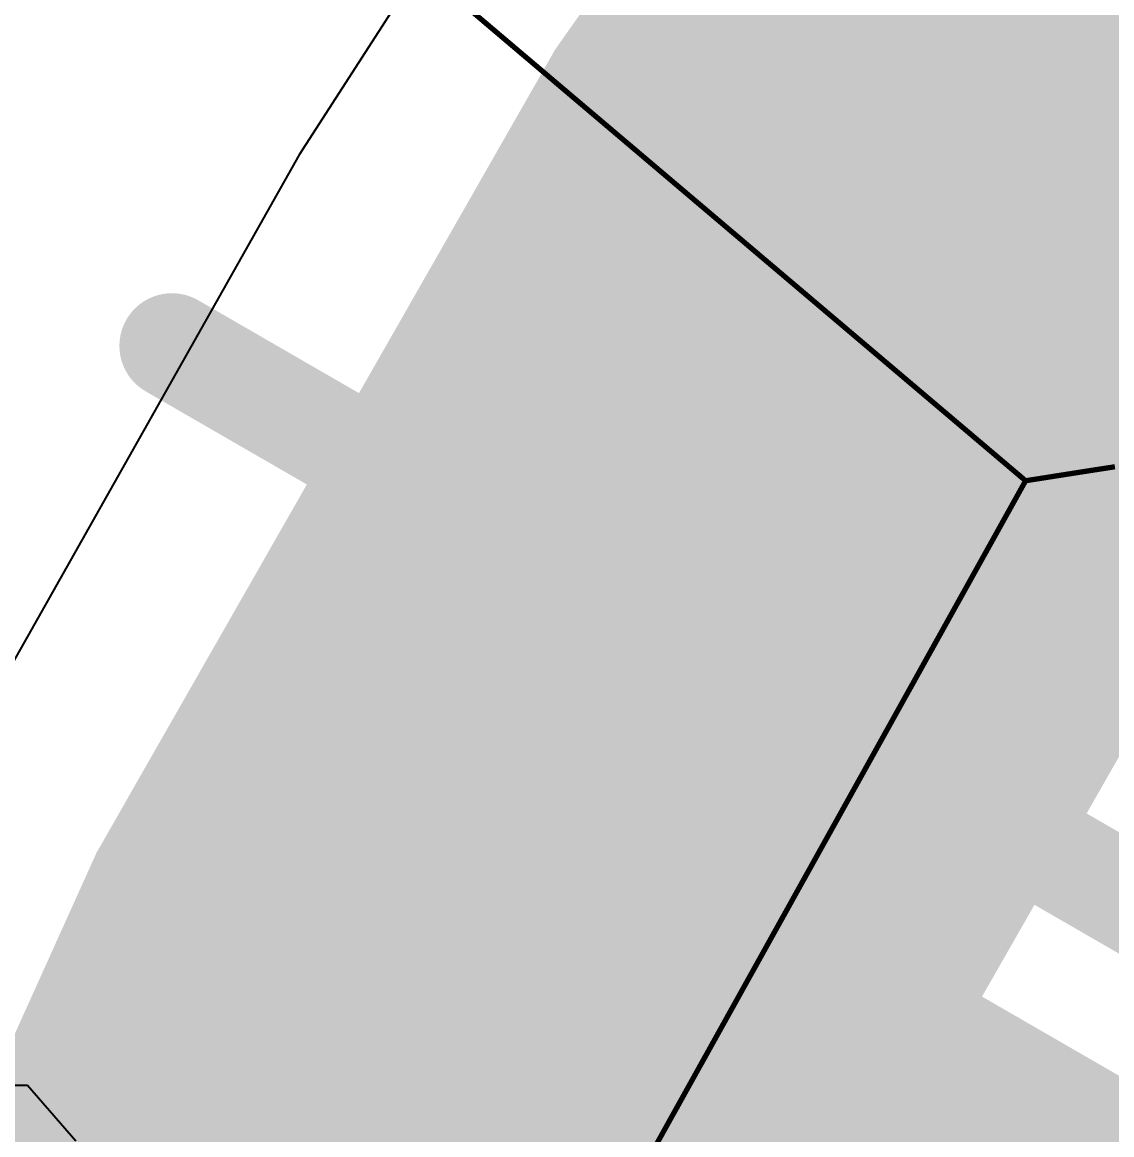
# Model space of a CAD drawing. Header units: inches. Extents: x -18 to 217, y -14 to 159.
# Drawn here: x 14.682 to 17.314, y 29.552 to 32.238 of the extents above; entities that cross this region are included whole.
import ezdxf

# ---------------------------------------------------------------- set-up
doc = ezdxf.new("R2010")
doc.units = ezdxf.units.IN
for name, color, linetype in [('Dimension', 6, 'Continuous'), ('Fabrication', 76, 'Continuous'), ('Top Layer', 1, 'Continuous'), ('Top Overlay', 2, 'Continuous'), ('Top Paste', 8, 'Continuous'), ('Top Solder', 216, 'Continuous')]:
    doc.layers.add(name, color=color, linetype=linetype)
doc.styles.add('Arial', font='', dxfattribs={"height": 0.2})
doc.styles.get('Arial').set_extended_font_data('Arial')

# ---------------------------------------------------------------- blocks, each defined once
blk = doc.blocks.new('C___0402_19')
at = {"layer": 'Top Layer'}
for points in [[(-0.6985, -0.3175), (-0.6985, 0.3175), (-0.2413, 0.3175), (-0.2413, -0.3175)], [(0.2413, -0.3175), (0.2413, 0.3175), (0.6985, 0.3175), (0.6985, -0.3175)]]:
    blk.add_hatch(color=1, dxfattribs=at).paths.add_polyline_path(points)
at = {"layer": 'Top Paste'}
for points in [[(-0.6985, -0.3175), (-0.6985, 0.3175), (-0.2413, 0.3175), (-0.2413, -0.3175)], [(0.2413, -0.3175), (0.2413, 0.3175), (0.6985, 0.3175), (0.6985, -0.3175)]]:
    blk.add_hatch(color=8, dxfattribs=at).paths.add_polyline_path(points)
at = {"layer": 'Top Solder'}
for points in [[(-0.7585, -0.3775), (-0.7585, 0.3775), (-0.1813, 0.3775), (-0.1813, -0.3775)], [(0.1813, -0.3775), (0.1813, 0.3775), (0.7585, 0.3775), (0.7585, -0.3775)]]:
    blk.add_hatch(color=216, dxfattribs=at).paths.add_polyline_path(points)
at = {"layer": 'Top Overlay', "const_width": 0.127}
for points in [[(-0.2794, 0.4064), (-0.7874, 0.4064)], [(-0.7874, -0.4064), (-0.7874, 0.4064)], [(0.7874, 0.4064), (0.2794, 0.4064)], [(0.7874, -0.4064), (0.7874, 0.4064)], [(-0.2794, -0.4064), (-0.7874, -0.4064)], [(0.7874, -0.4064), (0.2794, -0.4064)]]:
    blk.add_lwpolyline(points, dxfattribs=at)
at = {"layer": 'Top Overlay', "const_width": 0.0635}
for points in [[(-0.8191, 0.4064, 1), (-0.7556, 0.4064, 1)], [(-0.8191, 0.4064, 1), (-0.7556, 0.4064, 1)], [(-0.3111, 0.4064, 1), (-0.2477, 0.4064, 1)], [(0.2477, 0.4064, 1), (0.3111, 0.4064, 1)], [(0.7556, 0.4064, 1), (0.8191, 0.4064, 1)], [(0.7556, 0.4064, 1), (0.8191, 0.4064, 1)], [(-0.8191, -0.4064, 1), (-0.7556, -0.4064, 1)], [(-0.8191, -0.4064, 1), (-0.7556, -0.4064, 1)], [(-0.3111, -0.4064, 1), (-0.2477, -0.4064, 1)], [(0.2477, -0.4064, 1), (0.3111, -0.4064, 1)], [(0.7556, -0.4064, 1), (0.8191, -0.4064, 1)], [(0.7556, -0.4064, 1), (0.8191, -0.4064, 1)]]:
    blk.add_lwpolyline(points, format="xyb", close=True, dxfattribs=at)

msp = doc.modelspace()

# ---------------------------------------------------------------- linework, layer by layer
at = {"layer": 'Dimension'}
for points, const_width in [([(58.31, 19.467, 1), (13.31, 19.467, 1)], 0.254), ([(54.5603, 19.4669, 1), (17.0603, 19.4669, 1)], 0.254), ([(14.9802, 31.4566, 1), (15.1072, 31.4566, 1)], 0.127)]:
    msp.add_lwpolyline(points, format="xyb", close=True, dxfattribs=dict(at, const_width=const_width))
at = {"layer": 'Dimension', "const_width": 0.254}
msp.add_lwpolyline([(15.0437, 31.4566), (58.3449, 6.4566)], dxfattribs=at)
at = {"layer": 'Fabrication', "const_width": 0.0127}
for points in [[(12.9562, 34.6462), (17.1059, 31.1308)], [(12.9562, 34.6462), (17.1059, 31.1308)], [(17.233, 31.1508), (17.2491, 31.1533)], [(17.233, 31.1508), (17.2491, 31.1533)], [(17.2491, 31.1533), (17.2662, 31.156)], [(17.2491, 31.1533), (17.2662, 31.156)], [(17.2662, 31.156), (17.2843, 31.1588)], [(17.2662, 31.156), (17.2843, 31.1588)], [(17.2843, 31.1588), (17.3025, 31.1616)], [(17.2843, 31.1588), (17.3025, 31.1616)], [(17.3025, 31.1616), (17.3216, 31.1646)], [(17.3025, 31.1616), (17.3216, 31.1646)], [(17.1059, 31.1308), (17.1197, 31.133)], [(17.1059, 31.1308), (17.1197, 31.133)], [(17.1197, 31.133), (17.1326, 31.135)], [(17.1197, 31.133), (17.1326, 31.135)], [(17.1326, 31.135), (17.1454, 31.137)], [(17.1326, 31.135), (17.1454, 31.137)], [(17.1454, 31.137), (17.1593, 31.1392)], [(17.1454, 31.137), (17.1593, 31.1392)], [(17.1593, 31.1392), (17.1732, 31.1414)], [(17.1593, 31.1392), (17.1732, 31.1414)], [(17.1732, 31.1414), (17.1871, 31.1436)], [(17.1732, 31.1414), (17.1871, 31.1436)], [(17.1871, 31.1436), (17.202, 31.1459)], [(17.1871, 31.1436), (17.202, 31.1459)], [(17.202, 31.1459), (17.217, 31.1483)], [(17.202, 31.1459), (17.217, 31.1483)], [(17.217, 31.1483), (17.233, 31.1508)], [(17.217, 31.1483), (17.233, 31.1508)]]:
    msp.add_lwpolyline(points, dxfattribs=at)
for points in [[(53.1935, 31.3327, -1.1671), (15.6751, 13.587)], [(53.1935, 31.3327, -1.1671), (15.6751, 13.587)], [(53.1935, 31.3327, -1.1671), (15.6751, 13.587)], [(53.1935, 31.3327, -1.1671), (15.6751, 13.587)], [(15.6753, 25.513, -0.076993), (18.4232, 31.3254)], [(15.6753, 25.513, -0.076993), (18.4232, 31.3254)], [(15.6753, 25.513, -0.076993), (18.4232, 31.3254)], [(15.6753, 25.513, -0.076993), (18.4232, 31.3254)], [(54.5111, 31.1383, -1.205705), (14.1774, 15.55)], [(54.5111, 31.1383, -1.205705), (14.1774, 15.55)], [(14.1776, 23.55, -0.093151), (17.1059, 31.1308)], [(14.1776, 23.55, -0.093151), (17.1059, 31.1308)]]:
    msp.add_lwpolyline(points, format="xyb", dxfattribs=at)
at = {"layer": 'Fabrication', "const_width": 0.00635}
for points in [[(17.2459, 31.1533, 1), (17.2522, 31.1533, 1)], [(17.2459, 31.1533, 1), (17.2522, 31.1533, 1)], [(17.2459, 31.1533, 1), (17.2522, 31.1533, 1)], [(17.2459, 31.1533, 1), (17.2522, 31.1533, 1)], [(17.263, 31.156, 1), (17.2693, 31.156, 1)], [(17.263, 31.156, 1), (17.2693, 31.156, 1)], [(17.263, 31.156, 1), (17.2693, 31.156, 1)], [(17.263, 31.156, 1), (17.2693, 31.156, 1)], [(17.2811, 31.1588, 1), (17.2875, 31.1588, 1)], [(17.2811, 31.1588, 1), (17.2875, 31.1588, 1)], [(17.2811, 31.1588, 1), (17.2875, 31.1588, 1)], [(17.2811, 31.1588, 1), (17.2875, 31.1588, 1)], [(17.2993, 31.1616, 1), (17.3056, 31.1616, 1)], [(17.2993, 31.1616, 1), (17.3056, 31.1616, 1)], [(17.2993, 31.1616, 1), (17.3056, 31.1616, 1)], [(17.2993, 31.1616, 1), (17.3056, 31.1616, 1)], [(17.1027, 31.1308, 1), (17.109, 31.1308, 1)], [(17.1027, 31.1308, 1), (17.109, 31.1308, 1)], [(17.1027, 31.1308, 1), (17.109, 31.1308, 1)], [(17.1027, 31.1308, 1), (17.109, 31.1308, 1)], [(17.1027, 31.1308, 1), (17.109, 31.1308, 1)], [(17.1027, 31.1308, 1), (17.109, 31.1308, 1)], [(17.1166, 31.133, 1), (17.1229, 31.133, 1)], [(17.1166, 31.133, 1), (17.1229, 31.133, 1)], [(17.1166, 31.133, 1), (17.1229, 31.133, 1)], [(17.1166, 31.133, 1), (17.1229, 31.133, 1)], [(17.1294, 31.135, 1), (17.1357, 31.135, 1)], [(17.1294, 31.135, 1), (17.1357, 31.135, 1)], [(17.1294, 31.135, 1), (17.1357, 31.135, 1)], [(17.1294, 31.135, 1), (17.1357, 31.135, 1)], [(17.1422, 31.137, 1), (17.1485, 31.137, 1)], [(17.1422, 31.137, 1), (17.1485, 31.137, 1)], [(17.1422, 31.137, 1), (17.1485, 31.137, 1)], [(17.1422, 31.137, 1), (17.1485, 31.137, 1)], [(17.1561, 31.1392, 1), (17.1624, 31.1392, 1)], [(17.1561, 31.1392, 1), (17.1624, 31.1392, 1)], [(17.1561, 31.1392, 1), (17.1624, 31.1392, 1)], [(17.1561, 31.1392, 1), (17.1624, 31.1392, 1)], [(17.17, 31.1414, 1), (17.1763, 31.1414, 1)], [(17.17, 31.1414, 1), (17.1763, 31.1414, 1)], [(17.17, 31.1414, 1), (17.1763, 31.1414, 1)], [(17.17, 31.1414, 1), (17.1763, 31.1414, 1)], [(17.1839, 31.1436, 1), (17.1902, 31.1436, 1)], [(17.1839, 31.1436, 1), (17.1902, 31.1436, 1)], [(17.1839, 31.1436, 1), (17.1902, 31.1436, 1)], [(17.1839, 31.1436, 1), (17.1902, 31.1436, 1)], [(17.1989, 31.1459, 1), (17.2052, 31.1459, 1)], [(17.1989, 31.1459, 1), (17.2052, 31.1459, 1)], [(17.1989, 31.1459, 1), (17.2052, 31.1459, 1)], [(17.1989, 31.1459, 1), (17.2052, 31.1459, 1)], [(17.2138, 31.1483, 1), (17.2202, 31.1483, 1)], [(17.2138, 31.1483, 1), (17.2202, 31.1483, 1)], [(17.2138, 31.1483, 1), (17.2202, 31.1483, 1)], [(17.2138, 31.1483, 1), (17.2202, 31.1483, 1)], [(17.2299, 31.1508, 1), (17.2362, 31.1508, 1)], [(17.2299, 31.1508, 1), (17.2362, 31.1508, 1)], [(17.2299, 31.1508, 1), (17.2362, 31.1508, 1)], [(17.2299, 31.1508, 1), (17.2362, 31.1508, 1)]]:
    msp.add_lwpolyline(points, format="xyb", close=True, dxfattribs=at)
at = {"layer": 'Top Layer'}
for p, q in [((16.135, 33.1308), (15.3509, 31.9181)), ((15.3509, 31.9181), (14.6414, 30.6602)), ((9.7182, 29.6712), (14.6951, 29.6712)), ((14.6951, 29.6712), (14.8116, 29.5369))]:
    msp.add_line(p, q, dxfattribs=at)
at = {"layer": 'Top Layer', "const_width": 2.032}
msp.add_lwpolyline([(14.2446, 13.1348, -0.267603), (19.4524, 34.998)], format="xyb", dxfattribs=at)
at = {"layer": 'Top Layer', "const_width": 0.508}
msp.add_lwpolyline([(16.1362, 30.0912), (17.6393, 29.2234)], dxfattribs=at)
at = {"layer": 'Top Layer', "const_width": 0.254}
msp.add_lwpolyline([(16.0092, 30.0912, 1), (16.2632, 30.0912, 1)], format="xyb", close=True, dxfattribs=at)

# ---------------------------------------------------------------- block references
at = {"rotation": 240}
msp.add_blockref('C___0402_19', (17.8844, 29.648), dxfattribs=at)

# ---------------------------------------------------------------- texts
at = {"layer": 'Top Overlay', "style": 'Arial'}
msp.add_text('C36', height=0.889, rotation=60, dxfattribs=at).set_placement((16.2635, 29.0045))

doc.saveas('drawing.dxf')
